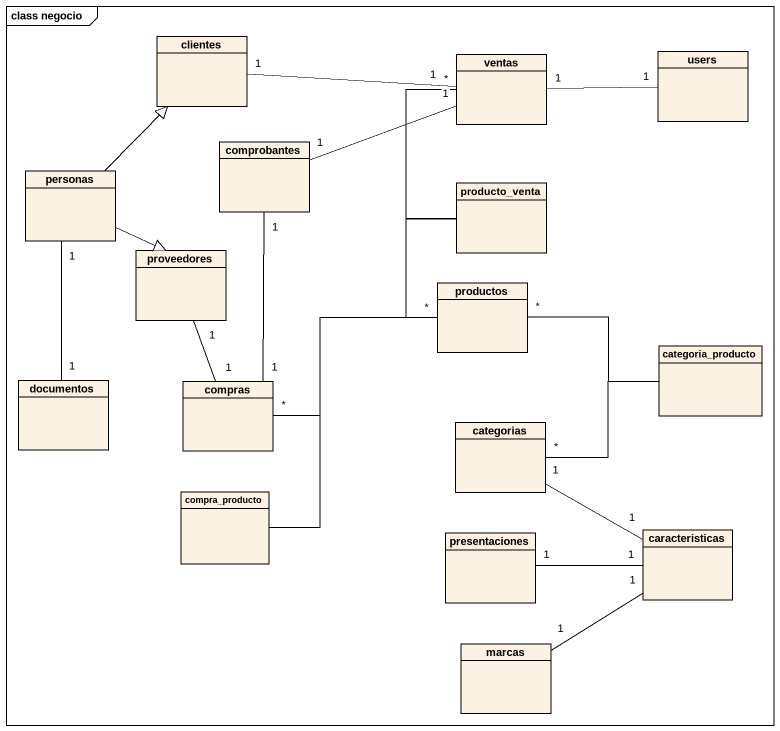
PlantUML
@startuml
mainframe class negocio
hide circle
hide empty members
class clientes
class ventas
class users
class comprobantes
class personas
class producto_venta
class proveedores
class productos
class documentos
class compras
class categoria_producto
class categorias
class compra_producto
class presentaciones
class caracteristicas
class marcas
ventas "1" -left- "1" clientes
ventas "1" -left- "1" comprobantes
users "1" -left- "1" ventas
personas -up-|> clientes
personas --|> proveedores
personas "1" -- "1" documentos
producto_venta -up- "*" ventas
productos "*" -up- producto_venta
productos "*" -right- categoria_producto
productos -- compra_producto
compras "1" -up- "1" comprobantes
compras "1" -up- "1" proveedores
compras "*" -- compra_producto
categorias "*" -right- categoria_producto
categorias "1" -right- "1" caracteristicas
presentaciones "1" -right- "1" caracteristicas
marcas "1" -up- "1" caracteristicas
@enduml
